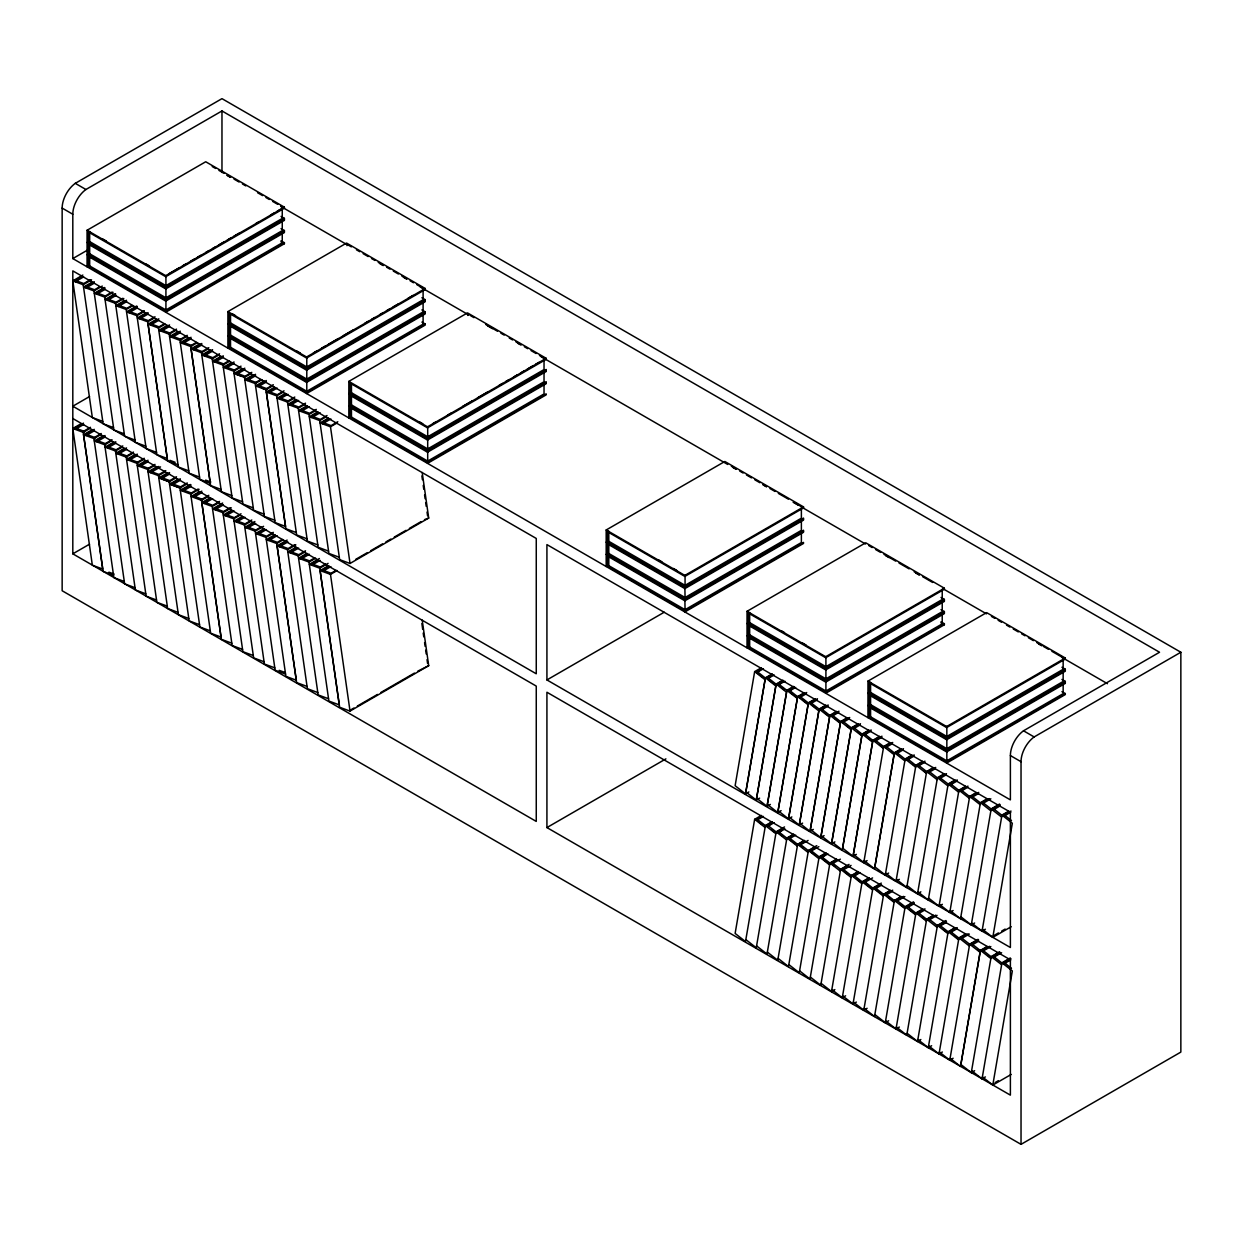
<?xml version="1.0" encoding="UTF-8"?>
<svg xmlns="http://www.w3.org/2000/svg" width="1243" height="1243" viewBox="0 0 1243 1243"><rect width="100%" height="100%" fill="white"/><g stroke="black" fill="none" stroke-linecap="round" stroke-linejoin="round"><path stroke-width="1.5" d="M761.353 667.724L754.656 671.593L735.126 785.716L745.505 793.873L748.845 791.931M762.021 668.516L756.785 672.556L763.42 668.734M745.505 793.873L765.035 679.735L754.656 671.593M772.121 673.939L765.424 677.808L745.878 791.931L756.257 800.088L759.613 798.146M772.773 674.731L767.553 678.771L774.187 674.933M756.257 800.088L775.803 685.95L765.424 677.808M782.857 680.216L776.16 684.07L756.614 798.208L767.009 806.35L770.349 804.423M761.353 815.424L754.656 819.292L735.126 933.431L745.505 941.572L765.424 825.507L772.121 821.639M767.009 806.35L786.539 692.227L776.16 684.07M794.277 687.224L789.056 691.248L795.691 687.426M772.773 822.431L767.553 826.471L774.187 822.648M793.624 686.416L786.928 690.285L767.382 804.423L777.761 812.565L797.307 698.442L778.491 683.914L783.525 681.009M804.361 692.693L797.664 696.562L778.118 810.685L788.497 818.842L791.853 816.915M784.535 826.937L776.16 831.785L756.257 947.788L745.878 939.63M806.707 692.522L799.995 696.391L799.793 697.525L806.427 693.703M782.624 836.135L778.289 832.748L783.525 828.708M788.497 818.842L808.043 704.703L797.664 696.562M815.128 698.908L808.432 702.777L788.885 816.9L799.265 825.057L802.605 823.115M793.624 834.131L786.928 837.984L767.009 954.065L756.614 945.907M799.265 825.057L818.811 710.918L808.432 702.777M828.211 705.014L821.483 708.883L821.297 710.017L827.931 706.179M802.683 847.493L799.793 845.224L799.995 844.106L805.029 841.2M825.865 705.185L819.168 709.038L799.622 823.177L810.001 831.334L829.547 717.195L810.747 702.606L817.459 698.737M836.617 711.4L829.936 715.253L810.389 829.392L820.768 837.533L824.109 835.607M816.791 845.644L808.432 850.476L788.497 966.541L778.118 958.4M820.768 837.533L840.315 723.41L829.936 715.253M847.369 717.662L840.672 721.53L821.126 835.669L831.505 843.811L834.861 841.884M825.865 852.884L819.168 856.753L799.265 972.756L788.885 964.615M849.699 717.491L842.987 721.375L842.801 722.494L849.435 718.672M828.506 863.372L821.297 857.717L826.533 853.677M831.505 843.811L851.051 729.688L840.672 721.53M860.467 723.706L853.755 727.575L853.553 728.709L860.187 724.887M868.873 730.154L862.176 734.023L842.63 848.146L853.009 856.303L856.365 854.361M869.121 730.496L862.409 734.38L862.207 735.499L857.888 732.111M853.009 856.303L872.555 742.164L862.176 734.023M879.624 736.369L872.928 740.222L853.397 854.361L863.776 862.518L867.117 860.576M821.126 983.368L831.505 991.51L851.424 875.445L858.121 871.576M881.971 736.198L875.258 740.067L875.056 741.201L881.691 737.363M858.789 872.384L853.553 876.408L860.187 872.586M863.776 862.518L883.68 746.499L890.376 742.63M831.893 989.583L842.272 997.725L862.176 881.722L868.873 877.853M892.707 742.459L885.995 746.344L885.808 747.463L892.427 743.64M901.128 748.845L894.432 752.714L874.886 866.853L885.28 874.994L888.621 873.068M901.361 749.249L894.649 753.134L894.447 754.252L891.573 751.999M842.63 995.845L853.009 1004.002L872.928 887.937L881.303 883.105M885.28 874.994L905.168 758.991L911.865 755.122M853.397 1002.06L863.776 1010.217L883.68 894.199L890.376 890.345M914.211 754.952L907.499 758.82L907.297 759.955L913.931 756.117M892.707 890.159L885.995 894.043L885.808 895.162L892.427 891.34M885.637 873.114L896.017 881.271L915.936 765.206L922.632 761.337M901.128 896.545L894.432 900.414L874.513 1016.479L864.134 1008.337M901.361 896.964L894.649 900.833L894.447 901.967L888.683 897.43M924.978 761.167L918.251 765.035L918.064 766.17L924.699 762.332M874.886 1014.552L885.28 1022.694L905.168 906.691L913.543 901.859M935.715 767.428L929.003 771.313L928.801 772.431L935.435 768.609M914.211 902.651L907.499 906.52L907.297 907.654L913.931 903.832M907.141 885.606L917.52 893.748L937.44 777.683L944.136 773.814M885.637 1020.829L896.017 1028.971L915.936 912.906L922.632 909.037M946.482 773.643L939.755 777.528L939.568 778.646L946.203 774.824M924.978 908.866L918.251 912.735L918.064 913.869L924.699 910.047M948.223 785.436L948.409 784.317M957.219 779.92L950.507 783.789L950.305 784.923L956.939 781.101M928.63 898.083L939.024 906.24L958.943 790.175L965.64 786.306M958.959 791.713L959.145 790.595L965.873 786.71M907.141 1033.306L917.52 1041.463L937.44 925.382L945.814 920.55M967.971 786.135L961.259 790.004L961.072 791.138L967.707 787.301M946.482 921.343L939.755 925.227L939.568 926.346L946.203 922.524M939.397 904.298L949.776 912.455L969.68 796.437L976.376 792.583M969.726 797.928L969.913 796.794L976.625 792.925M917.893 1039.521L928.272 1047.663L948.176 931.66L954.873 927.791M978.723 792.413L972.01 796.281L971.808 797.416L978.443 793.578M957.219 927.62L950.507 931.504L950.305 932.623L956.939 928.801M987.144 798.783L980.447 802.652L960.513 918.732L950.134 910.575M928.63 1045.798L939.024 1053.94L958.943 937.875L965.64 934.006M965.873 934.41L959.145 938.294L958.959 939.413L954.64 936.026M989.475 798.612L982.762 802.496L982.576 803.615L990.857 798.829M967.971 933.835L961.259 937.704L961.072 938.838L969.354 934.052M960.901 916.79L971.28 924.932L991.199 808.867L999.574 804.035M939.397 1051.998L949.776 1060.155L969.68 944.152L978.055 939.32M1000.242 804.827L993.53 808.711L993.328 809.83L999.962 806.008M978.723 940.112L972.01 943.981L971.808 945.115L978.443 941.277M971.653 923.005L982.048 931.147L1001.967 815.082L1008.663 811.213M987.144 946.498L980.447 950.351L960.901 1064.49L971.28 1072.647L974.621 1070.705M1010.994 811.042L1004.282 814.926L1004.095 816.045L1010.73 812.223M989.475 946.327L982.762 950.196L982.576 951.33L990.857 946.545M982.421 929.22L992.8 937.362L1012.346 823.239L1001.967 815.082M971.28 1072.647L991.199 956.566L999.574 951.734M998.129 953.117L991.417 956.986L991.215 958.12L988.34 955.851M1000.242 952.526L993.53 956.411L993.328 957.53L1001.625 952.744M971.653 1070.705L982.048 1078.846L1001.967 962.781L1010.326 957.949M1010.994 958.741L1004.282 962.626L1004.095 963.745L1010.73 959.922M982.421 1076.92L992.8 1085.061L1012.346 970.938L1001.967 962.781M75.264 183.343L221.969 98.648L1180.85 652.249L1180.85 1052.091L1021.031 1144.352L62.15 590.751L62.15 208.094A21.209 12.244 -60 0 1 75.264 183.343L85.922 189.495L221.969 110.953L1159.548 652.249L1023.502 730.791A21.209 12.244 -60 0 0 1010.388 755.558L1010.388 799.886L72.809 258.575L72.809 214.247A21.209 12.244 -60 0 1 85.922 189.495M87.057 266.81L87.057 230.266L205.716 161.761L284.398 207.177L284.398 208.202L165.739 276.707L88.517 232.115L88.517 242.276L165.739 286.853L284.398 218.348L284.398 220.368L165.739 288.889L88.517 244.296L88.517 254.458L165.739 299.035L284.398 230.53L284.398 232.55L165.739 301.07L88.517 256.478L88.517 266.623L165.739 311.216L284.398 242.711L284.398 243.721L165.739 312.226L165.739 311.216M88.517 242.276L89.682 241.593L89.682 231.447M72.809 258.575L87.896 249.874M88.517 254.458L89.682 253.774L89.682 243.628M88.517 266.623L89.682 265.955L89.682 257.503M102.734 421.393L92.339 417.555L72.809 280.871L82.846 275.06M83.607 276.909L75.326 281.695L75.124 280.343L81.836 276.474M90.49 279.659L83.778 283.544L75.124 280.343M72.809 280.871L83.188 284.709L91.562 279.877M91.935 282.239L83.561 287.071L93.94 290.909L102.314 286.076M94.375 283.124L86.078 287.91L85.891 286.558L94.282 281.71M99.58 286.853L94.546 289.759L85.891 286.558M104.365 287.49L94.328 293.286L104.707 297.124L113.082 292.291M105.127 289.339L96.845 294.125L96.643 292.773L105.049 287.925M112.01 292.089L105.298 295.974L96.643 292.773M115.133 293.705L105.08 299.501L115.475 303.339L123.834 298.506M115.894 295.554L107.597 300.324L107.411 298.988L115.801 294.14M122.777 298.304L116.065 302.173L107.411 298.988M169.25 273.553L179.225 267.789M182.55 265.878L185.875 263.951M190.863 261.077L194.188 259.166M197.497 257.239L200.822 255.328M205.81 252.438L209.135 250.527M212.46 248.6L215.785 246.689M219.11 244.762L224.097 241.888M227.422 239.977L230.732 238.05M234.057 236.139L239.044 233.249M255.67 223.662L258.979 221.736M270.617 215.023L273.942 213.112M277.267 211.186L280.592 209.275M87.057 230.266L165.739 275.697L284.398 207.177M124.191 300.806L115.832 305.638L126.211 309.476L132.908 305.607M126.631 301.676L118.349 306.462L118.147 305.11L126.537 300.262M88.222 240.754L165.925 285.61L282.254 218.457L282.254 208.311M131.836 305.405L126.802 308.311L118.147 305.11M284.398 219.358L165.739 287.863L87.057 242.447M136.637 306.042L126.584 311.853L136.963 315.675L143.66 311.822M137.398 307.891L129.101 312.677L128.915 311.325L137.305 306.477M88.222 252.935L165.925 297.792L282.254 230.639L282.254 220.493M144.281 310.641L137.569 314.526L128.915 311.325M284.398 231.54L165.739 300.045L87.057 254.629M145.695 313.143L137.336 317.975L147.715 321.813L154.412 317.944M148.041 312.614L139.651 317.447L148.305 320.647L155.018 316.779M139.838 318.798L148.135 314.013M88.222 265.116L165.925 309.973L282.254 242.82L282.254 232.674M178.013 464.727L167.634 460.889L148.088 324.19L156.463 319.358M158.886 320.228L150.605 325.013L150.419 323.662L158.809 318.814M164.107 323.957L159.057 326.862L150.419 323.662M148.088 324.19L158.467 328.028L165.164 324.159M167.199 325.48L158.824 330.312L169.219 334.149L175.916 330.296M169.638 326.365L161.341 331.151L161.155 329.799L169.545 324.951M161.155 329.799L169.809 333L176.522 329.115M177.967 331.695L169.592 336.527L179.971 340.364L186.668 336.496M180.313 331.166L171.907 336.014L180.561 339.199L187.273 335.33M172.109 337.366L180.39 332.58M227.904 348.118L227.904 311.589L346.564 243.069L425.246 288.5L425.246 289.51L306.586 358.031L229.365 313.438L229.365 323.584L306.586 368.177L425.246 299.672L425.246 301.692L306.586 370.196L229.365 325.619L229.365 335.765L306.586 380.358L425.246 311.838L425.246 313.873L306.586 382.378L229.365 337.801L229.365 347.947L306.586 392.539L425.246 324.019L425.246 325.044L306.586 393.549L306.586 392.539M346.844 245.601L348.024 244.933L351.381 246.875M188.703 337.832L180.328 342.664L190.707 346.502L197.404 342.633M191.049 337.288L182.659 342.136L191.313 345.336L196.347 342.431M89.558 396.533L72.809 406.212L536.261 673.784L536.261 538.452L72.809 270.881L72.809 553.834L536.261 821.421L536.261 686.089L72.809 418.518M182.845 343.488L191.142 338.702M229.365 323.584L230.53 322.916L230.53 314.448M221.021 489.4L210.642 485.578L191.096 348.879L199.47 344.047M201.894 344.917L193.613 349.703L193.411 348.351L201.817 343.503M229.365 335.765L230.53 335.097L230.53 326.629M193.411 348.351L202.065 351.551L208.777 347.667M191.096 348.879L201.475 352.717L208.171 348.848M72.809 428.493L83.188 432.331L102.734 569.03L92.339 565.192L72.809 428.493L81.168 423.661M83.607 424.547L75.326 429.332L75.124 427.98L83.514 423.133M210.207 350.169L201.832 355.001L212.211 358.839L218.908 354.97M212.553 349.64L204.163 354.488L212.802 357.673L219.529 353.804M204.349 355.84L212.646 351.054M75.124 427.98L83.778 431.166L90.49 427.297M83.188 432.331L89.884 428.462M229.365 347.947L230.53 347.279L230.53 337.117M113.486 575.245L103.107 571.407L83.561 434.708L91.935 429.876M94.282 429.348L85.891 434.18L94.546 437.381L101.258 433.512M220.959 356.384L212.6 361.216L222.979 365.054L229.675 361.185M223.305 355.855L214.915 360.688L223.569 363.888L228.603 360.983M86.078 435.532L94.375 430.746M215.117 362.039L223.398 357.254M83.561 434.708L93.94 438.546L100.636 434.677M102.703 436.091L94.328 440.923L104.707 444.761L111.404 440.892M105.127 436.961L96.845 441.747L96.643 440.395L105.049 435.547M231.711 362.521L223.336 367.353L233.715 371.175L240.412 367.322M234.057 361.977L225.667 366.825L234.306 370.026L241.018 366.141M227.516 367.213L234.135 363.391M96.643 440.395L105.298 443.596L112.01 439.727M113.455 442.306L105.08 447.138L115.475 450.976L122.171 447.107M115.801 441.762L107.411 446.61L116.065 449.811L122.777 445.926M242.463 368.72L234.104 373.553L244.483 377.39L251.179 373.537M244.809 368.192L236.419 373.04L245.073 376.241L251.785 372.356M107.597 447.962L115.894 443.176M244.902 369.606L236.621 374.392L241.81 376.303M124.191 448.428L115.832 453.26L126.211 457.098L132.908 453.229M126.537 447.9L118.147 452.747L126.802 455.932L133.514 452.064M253.215 374.858L244.84 379.69L255.219 383.528L261.916 379.659M255.561 374.314L247.155 379.162L255.809 382.362L260.844 379.457M118.349 454.099L126.631 449.313M247.357 380.513L255.638 375.728M134.959 454.643L126.584 459.475L136.963 463.313L143.66 459.444M137.398 455.513L129.101 460.298L128.915 458.962L137.305 454.115M263.967 381.073L255.607 385.905L265.986 389.743L272.683 385.874M313.422 352.95L316.747 351.023M321.735 348.149L325.06 346.238M328.385 344.311L338.36 338.562M343.332 335.688L353.307 329.923M364.945 323.211L368.27 321.284M371.595 319.373L374.904 317.447M379.892 314.572L383.217 312.661M386.542 310.734L389.867 308.823M393.192 306.897L398.18 304.022M408.139 298.258L413.127 295.383M266.313 380.529L257.923 385.377L266.577 388.577L273.289 384.693M227.904 311.589L306.586 357.005L425.246 288.5M259.771 385.781L266.406 381.943M128.915 458.962L137.569 462.147L144.281 458.279M229.069 322.077L306.788 366.934L423.102 299.781L423.102 289.635M145.695 460.78L137.336 465.612L147.715 469.45L154.412 465.581M148.041 460.236L139.651 465.084L148.305 468.285L155.018 464.4M296.269 532.563L285.89 528.726L266.344 392.027L274.719 387.194M425.246 300.682L306.586 369.187L227.904 323.77M275.371 387.63L268.659 391.514L277.313 394.715L284.026 390.83M139.838 466.436L148.135 461.65M270.508 391.902L277.142 388.08M266.344 392.027L276.723 395.864L283.42 391.996M229.069 334.258L306.788 379.115L423.102 311.962L423.102 303.494M156.463 466.98L148.088 471.812L158.467 475.649L165.164 471.796M158.809 466.451L150.419 471.299L159.057 474.5L165.785 470.615M285.47 393.409L277.096 398.242L287.49 402.079L294.171 398.211M425.246 312.863L306.586 381.368L227.904 335.936M286.139 393.845L279.426 397.729L288.081 400.914L294.793 397.045M150.605 472.651L160.549 466.902M279.613 399.065L287.91 394.295M229.069 346.424L306.788 391.296L423.102 324.143L423.102 313.997M167.199 473.117L158.824 477.949L169.219 481.787L175.916 477.918M169.545 472.589L161.155 477.421L169.809 480.621L176.522 476.753M296.207 399.547L287.848 404.379L298.227 408.217L304.923 404.348M290.365 405.202L290.163 403.851L296.875 399.982M163.004 477.825L169.638 473.987M292.012 404.239L298.646 400.417M305.529 403.167L298.817 407.051L290.163 403.851M177.967 479.332L169.592 484.164L179.971 488.002L186.668 484.133M180.313 478.788L171.907 483.636L180.561 486.836L187.273 482.968M306.974 405.762L298.6 410.594L308.979 414.416L315.675 410.563M348.832 417.943L348.832 381.399L467.492 312.894L546.174 358.31L546.174 359.336L427.514 427.841L350.293 383.264L350.293 393.409L427.514 437.987L546.174 369.482L546.174 371.517L427.514 440.022L350.293 395.429L350.293 405.591L427.514 450.168L546.174 381.663L546.174 383.683L427.514 452.203L350.293 407.611L350.293 417.772L427.514 462.349L546.174 393.845L546.174 394.854L427.514 463.359L427.514 462.349M301.117 411.417L300.93 410.066L307.642 406.181M180.39 480.202L172.109 484.988L180.763 488.188L180.561 486.836M302.779 410.454L309.414 406.632M467.772 315.427L468.953 314.743M316.297 409.382L309.585 413.266L300.93 410.066M190.381 484.49L180.328 490.286L190.707 494.124L199.082 489.291M191.049 484.925L182.659 489.773L191.313 492.974L198.025 489.089M317.711 411.884L309.352 416.716L319.731 420.554L326.427 416.685M72.809 553.834L89.558 544.17M350.293 393.409L351.458 392.726L351.458 384.273M311.853 417.539L311.667 416.187L318.379 412.319M182.845 491.125L191.142 486.339M313.516 416.591L320.15 412.754M327.033 415.519L320.321 419.388L311.667 416.187M199.47 491.669L191.096 496.501L201.475 500.339L208.171 496.47M201.817 491.14L193.411 495.988L202.065 499.173L208.777 495.304M328.478 418.099L320.104 422.931L330.483 426.769L337.179 422.9M350.293 405.591L351.458 404.907L427.701 448.925L544.03 381.772L544.03 371.626M322.621 423.754L322.434 422.402L329.146 418.534M195.26 496.377L201.894 492.554M350.293 407.611L351.458 406.943L354.768 408.854M324.283 422.806L330.902 418.969M337.801 421.734L331.073 425.603L322.434 422.402M231.757 643.175L221.378 639.337L201.832 502.638L210.207 497.806M204.349 503.462L204.163 502.11L210.875 498.241M350.293 417.772L351.458 417.089L427.701 461.106L544.03 393.953L544.03 383.807M206.012 502.498L212.646 498.676M219.529 501.426L212.802 505.311L204.163 502.11M201.832 502.638L212.211 506.476L218.908 502.607M222.637 503.042L212.6 508.853L222.979 512.691L231.353 507.859M223.398 504.891L215.117 509.677L214.915 508.325L221.627 504.456M230.281 507.641L223.569 511.526L214.915 508.325M231.711 510.143L223.336 514.975L233.715 518.813L240.412 514.944M225.853 515.798L225.667 514.462L232.379 510.578M227.516 514.851L234.135 511.013M241.018 513.779L234.306 517.647L225.667 514.462M242.463 516.358L234.104 521.19L244.483 525.028L251.179 521.159M236.621 522.013L236.419 520.662L243.131 516.793M238.268 521.066L244.902 517.228M251.785 519.994L245.073 523.862L236.419 520.662M254.877 521.516L244.84 527.327L255.219 531.149L263.594 526.317M247.357 528.151L247.155 526.799L253.883 522.915M249.02 527.187L255.638 523.365M432.688 423.723L436.013 421.812M447.651 415.084L450.976 413.173M462.598 406.461L472.573 400.697M477.561 397.822L487.536 392.058M499.158 385.346L502.483 383.434M505.808 381.508L509.133 379.597M514.12 376.722L517.445 374.796M520.755 372.884L524.08 370.958M527.405 369.047L532.392 366.157M535.717 364.246L539.042 362.319M348.832 381.399L427.514 426.831L546.174 358.31M260.844 527.094L255.809 530L247.155 526.799M263.967 528.695L255.607 533.527L265.986 537.364L272.683 533.496M258.109 534.366L257.923 533.014L264.635 529.13M259.771 533.402L266.406 529.58M349.998 391.887L427.701 436.759L544.03 369.591L544.03 359.445M546.174 370.492L427.514 439.012L348.832 393.58M273.289 532.33L266.577 536.215L257.923 533.014M274.719 534.832L266.344 539.664L276.723 543.502L283.42 539.633M275.371 535.267L268.659 539.136L277.313 542.336L282.347 539.431M268.861 540.487L277.142 535.702M546.174 382.673L427.514 451.178L348.832 405.762M307.021 686.416L296.642 682.578L277.096 545.879L287.149 540.084M287.91 541.917L279.613 546.702L279.426 545.351L286.139 541.482M294.793 544.667L288.081 548.551L279.426 545.351M277.096 545.879L287.49 549.717L295.85 544.885M296.207 547.169L287.848 552.001L298.227 555.839L304.923 551.97M298.646 548.054L290.365 552.84L290.163 551.488L296.875 547.604M305.529 550.804L298.817 554.673L290.163 551.488M306.974 553.384L298.6 558.216L308.979 562.054L315.675 558.185M309.414 554.254L301.117 559.039L300.93 557.703L307.642 553.819M314.619 557.983L309.585 560.888L300.93 557.703M319.389 558.542L309.352 564.353L319.731 568.191L328.09 563.359M320.15 560.391L311.853 565.177L311.667 563.825L318.379 559.956M325.355 564.12L320.321 567.026L311.667 563.825M422.2 620.102L428.711 665.673L350.029 711.089L339.65 707.251L320.104 570.553L328.478 565.72M329.146 566.155L322.434 570.04L331.073 573.241L336.123 570.335M322.621 571.392L330.902 566.606M355.653 559.397L367.415 552.607M370.771 550.665L382.518 543.89M385.874 541.948L390.908 539.042M394.264 537.1L406.026 530.326M409.382 528.384L421.128 521.594M424.484 519.652L428.711 518.036L422.2 472.48M320.104 570.553L330.483 574.39L337.179 570.537M319.731 420.554L339.65 559.63L350.029 563.467L428.711 518.036M606.18 566.528L606.18 529.984L724.84 461.479L803.522 506.895L803.522 507.905L684.862 576.426L607.641 531.833L607.641 541.995L684.862 586.572L685.064 597.51L801.378 530.357L801.378 520.211M607.641 531.833L608.806 531.165L608.806 541.311L685.064 585.329L801.378 518.176L801.378 508.03M607.641 541.995L608.806 541.311M684.862 586.572L803.522 518.067L803.522 520.087L684.862 588.607L607.641 544.014L607.641 554.16L608.806 553.492L608.806 543.346M350.619 709.939L353.975 707.997M357.331 706.055L377.484 694.433M380.84 692.491L414.416 673.1M417.772 671.158L428.711 665.673M607.641 554.16L684.862 598.753L803.522 530.248L803.522 532.268L684.862 600.789L607.641 556.196L607.641 566.342L608.806 565.674L608.806 555.528M803.522 506.895L684.862 575.4L606.18 529.984M803.522 519.077L684.862 587.582L606.18 542.166M704.999 588.032L714.974 582.268M718.299 580.357L721.624 578.43M726.611 575.556L729.921 573.644M733.246 571.718L736.571 569.807M741.558 566.932L744.883 565.006M748.208 563.095L751.533 561.168M754.858 559.257L759.846 556.367M769.805 550.618L779.781 544.854M791.403 538.141L794.728 536.23M803.522 531.258L684.862 599.763L606.18 554.347M546.92 679.937L1010.388 947.508L1010.388 812.192L546.92 544.605L546.92 679.937L664.244 612.209M607.361 564.835L685.064 609.691L801.378 542.538L801.378 532.392M684.862 610.934L803.522 542.414L803.522 543.44L684.862 611.944L684.862 610.934L607.641 566.342M747.027 647.836L747.027 611.307L865.703 542.787L944.369 588.219L944.369 589.229L825.709 657.733L748.488 613.156L748.488 623.302L825.709 667.895L944.369 599.375L944.369 601.41L825.709 669.915L748.488 625.338L748.488 635.484L825.709 680.076L944.369 611.556L944.369 613.591L825.709 682.096L748.488 637.519L748.488 647.665L825.709 692.242L944.369 623.737L944.369 624.763L825.709 693.268L825.709 692.242M748.488 613.156L749.669 612.488L749.669 622.634L748.488 623.302M748.488 625.338L749.669 624.654L749.669 634.816L748.488 635.484M748.488 637.519L749.669 636.836L749.669 646.997L748.488 647.665M772.354 674.343L765.641 678.212L756.987 671.422M783.106 680.558L776.393 684.427L767.739 677.637M747.027 611.307L825.709 656.724L944.369 588.219M778.289 685.033L784.923 681.211M546.92 827.574L1010.388 1095.145L1010.388 959.814L546.92 692.242L546.92 827.574L665.906 758.867M748.208 621.795L825.911 666.652L942.225 599.499L942.225 589.353M787.13 690.704L793.857 686.835M944.369 600.4L825.709 668.905L747.027 623.489M748.208 633.977L825.911 678.833L942.225 611.68L942.225 601.534M804.609 693.035L797.897 696.919L789.243 690.129M827.574 679.905L830.899 677.979M834.224 676.068L837.549 674.141M849.171 667.429L854.159 664.554M857.484 662.628L860.809 660.717M864.134 658.79L874.093 653.041M879.081 650.167L889.056 644.402M900.693 637.69L904.018 635.779M907.328 633.852L910.653 631.941M915.64 629.051L918.965 627.14M922.29 625.213L925.615 623.302M928.941 621.376L933.928 618.501M944.369 612.581L825.709 681.086L747.027 635.655M748.208 646.142L825.911 691.015L942.225 623.862L942.225 613.7M815.346 699.312L808.634 703.196L799.995 696.391M810.56 703.74L817.179 699.902M867.956 717.662L867.956 681.117L986.616 612.613L1065.298 658.029L1065.298 659.054L946.638 727.559L869.416 682.966L869.416 693.128L946.638 737.705L1065.298 669.2L1065.298 671.22L946.638 739.74L869.416 695.148L869.416 705.309L946.638 749.886L1065.298 681.382L1065.298 683.401L946.638 751.922L869.416 707.329L869.416 717.475L946.638 762.068L1065.298 693.563L1065.298 694.573L946.638 763.078L946.638 762.068M819.401 709.396L826.113 705.527M869.416 682.966L870.582 682.298L870.582 692.444L869.416 693.128M836.85 711.804L830.138 715.673L821.483 708.883M838.963 711.214L832.251 715.098L840.905 721.888L847.617 718.019M832.064 716.217L838.683 712.394M869.416 695.148L870.582 694.48L870.582 704.626L869.416 705.309M869.416 707.329L870.582 706.661L870.582 716.807L869.416 717.475M858.121 723.877L851.424 727.745L831.893 841.868L842.272 850.026L861.819 735.887L842.987 721.375M851.641 728.165L858.354 724.281M871.203 729.983L864.491 733.852L873.145 740.642L879.858 736.773M864.305 734.986L870.923 731.148M762.021 816.216L756.987 819.137L775.803 833.649M756.785 820.256L763.42 816.433M883.897 746.857L890.625 742.988M777.761 812.565L781.117 810.638M765.641 825.927L770.676 823.021M903.475 748.674L896.762 752.559L905.401 759.349M896.56 753.678L903.195 749.855M867.956 681.117L946.638 726.549L1065.298 658.029M783.106 828.258L776.393 832.126L767.739 825.336M778.289 832.748L784.923 828.91M907.079 758.37L912.129 755.464M869.137 691.605L946.84 736.462L1063.153 669.309L1063.153 659.163M1065.298 670.21L946.638 738.715L867.956 693.299M793.857 834.535L787.13 838.404L778.491 831.614M794.277 834.923L789.243 837.829L808.043 852.418M790.703 838L795.691 835.125M917.831 764.647L922.865 761.741M869.137 703.787L946.84 748.643L1063.153 681.49L1063.153 671.344M950.165 748.752L946.84 750.679L946.84 760.825L869.137 715.968M961.787 742.04L965.112 740.129M968.437 738.202L971.762 736.291M983.399 729.579L986.724 727.652M998.347 720.94L1008.322 715.176M1013.309 712.301L1023.269 706.552M1034.906 699.825L1038.231 697.913M1041.556 695.987L1044.881 694.076M1049.869 691.201L1053.178 689.275M1056.503 687.363L1059.828 685.437M1065.298 682.391L946.638 750.896L867.956 705.48M810.001 831.334L813.357 829.392M804.361 840.392L797.664 844.261L777.761 960.264L767.382 952.122M797.897 844.619L802.931 841.713M933.369 767.615L926.672 771.468L906.769 887.486L896.389 879.329M799.793 845.224L808.09 840.439M933.617 767.956L926.905 771.825L926.719 772.96L923.829 770.691M946.84 760.825L1063.153 693.672L1063.153 683.526M815.346 847.011L808.634 850.896L799.995 844.106M815.781 847.4L810.747 850.321L819.401 857.111L826.113 853.226M818.842 846.654L810.56 851.439L814.88 854.842M939.335 777.139L944.369 774.234M954.873 780.091L948.176 783.96L928.272 899.963L917.893 891.821M821.297 857.717L827.931 853.879M950.087 783.339L955.121 780.433M1021.031 1144.352L1021.031 761.71A21.209 12.244 -60 0 1 1034.145 736.944L1180.85 652.249M836.617 859.099L829.936 862.953L810.001 979.033L799.622 970.876M830.138 863.372L835.172 860.467M837.285 859.892L832.251 862.797L851.051 877.387M840.346 859.146L832.064 863.932L834.939 866.185M849.047 864.398L840.672 869.23L820.768 985.248L810.389 977.091M840.905 869.587L847.617 865.718M848.021 866.169L842.987 869.075L851.641 875.864L858.354 871.98M842.801 870.193L851.082 865.408M982.327 802.108L987.362 799.202M862.409 882.079L869.121 878.195M869.525 878.646L864.491 881.551L873.145 888.341L879.858 884.472M864.305 882.685L872.586 877.9M991.417 809.286L998.129 805.402M880.293 884.861L875.258 887.766L883.897 894.556L890.625 890.687M875.056 888.9L881.691 885.063M1003.847 814.522L1008.896 811.617M896.017 881.271L899.357 879.329M903.475 896.374L896.762 900.258L915.563 914.832M896.56 901.377L904.857 896.591M917.52 893.748L920.861 891.821M905.401 907.048L912.129 903.164M922.865 909.441L916.153 913.325L907.499 906.52M939.024 906.24L942.365 904.314M933.369 915.314L926.672 919.167L906.769 1035.186L896.389 1027.029M933.617 915.656L926.905 919.525L926.719 920.659L922.384 917.256M935.715 915.143L929.003 919.012L937.657 925.802L944.369 921.933M928.801 920.146L937.098 915.361M949.776 912.455L953.132 910.513M831.505 991.51L834.861 989.583M955.121 928.148L948.409 932.017L939.755 925.227M842.272 997.725L845.613 995.798M971.28 924.932L974.621 923.005M853.009 1004.002L856.365 1002.076M982.048 931.147L985.388 929.22M969.913 944.509L976.625 940.625M863.776 1010.217L867.117 1008.275M993.39 935.839L998.424 932.934M1001.78 930.991L1005.152 929.065M992.8 937.362L1011.212 926.734M982.327 949.807L987.362 946.902M885.28 1022.694L888.621 1020.767M1003.847 962.237L1008.896 959.332M896.017 1028.971L899.357 1027.044M917.52 1041.463L920.861 1039.521M928.272 1047.663L931.629 1045.736M939.024 1053.94L942.365 1052.013M949.776 1060.155L953.132 1058.228M982.048 1078.846L985.388 1076.92M995.068 1082.575L998.424 1080.633M992.8 1085.061L1011.212 1074.434M261.574 388.002L266.763 389.929L266.577 388.577M113.486 427.608L103.107 423.77L83.188 284.709M124.253 433.823L113.874 429.985L93.94 290.909M135.005 440.038L124.626 436.2L104.707 297.124M145.757 446.159L135.363 442.337L115.475 303.339M156.509 452.374L146.13 448.537L126.211 309.476M169.949 460.361L175.139 462.287M188.75 470.848L178.37 467.011L158.467 328.028M199.517 477.063L189.138 473.226L169.219 334.149M205.654 480.109L210.844 482.035M231.757 495.537L221.378 491.7L201.475 352.717M242.525 501.752L232.146 497.915L212.211 358.839M253.261 507.874L242.882 504.036L222.979 365.054M264.029 514.089L253.634 510.251L233.715 371.175M274.765 520.227L264.386 516.389L244.483 377.39M161.341 478.773L169.996 481.973L169.809 480.621M307.021 538.778L296.642 534.941L276.723 395.864M317.773 544.9L307.378 541.078L287.49 402.079M328.525 551.115L318.146 547.277L298.227 408.217M339.261 557.252L328.882 553.415L308.979 414.416M108.887 572.168L114.076 574.08M124.253 581.46L113.874 577.622L93.94 438.546M135.005 587.675L124.626 583.837L104.707 444.761M145.757 593.797L135.363 589.959L115.475 450.976M156.509 600.012L146.13 596.174L126.211 457.098M167.246 606.133L156.867 602.311L136.963 463.313M178.013 612.348L167.634 608.511L147.715 469.45M188.75 618.486L178.37 614.648L158.467 475.649M199.517 624.701L189.138 620.863L169.219 481.787M210.253 630.822L199.874 626.985L179.971 488.002M242.525 649.374L232.146 645.537L212.211 506.476M253.261 655.512L242.882 651.674L222.979 512.691M264.029 661.727L253.634 657.889L233.715 518.813M274.765 667.848L264.386 664.011L244.483 525.028M279.193 670.35L284.383 672.261M285.517 674.063L275.138 670.226L255.219 531.149M317.773 692.537L307.378 688.7L287.49 549.717M328.525 698.752L318.146 694.915L298.227 555.839M212.211 166.515L215.567 168.458M218.923 170.4L223.958 173.305M227.314 175.247L230.67 177.174M234.026 179.116L239.076 182.022M242.432 183.964L245.788 185.906M257.534 192.696L262.568 195.602M265.924 197.528L269.28 199.47M272.637 201.413L277.686 204.318M281.042 206.26L284.398 208.202M356.415 249.781L359.771 251.723M363.127 253.65L368.161 256.555M371.517 258.497L374.889 260.44M378.245 262.382L383.279 265.287M386.635 267.229L389.991 269.156M393.347 271.098L398.381 274.004M401.738 275.946L406.772 278.852M410.128 280.794L413.499 282.736M416.856 284.663L425.246 289.51M470.631 315.722L473.987 317.649M485.733 324.439L497.48 331.228M500.851 333.155L504.207 335.097M509.242 338.003L512.598 339.945M515.954 341.887L519.31 343.829M524.344 346.735L527.7 348.677M531.056 350.604L536.09 353.509M539.462 355.451L546.174 359.336M731.335 466.234L736.369 469.139M739.74 471.081L743.096 473.024M746.453 474.966L751.487 477.871M754.843 479.814L759.877 482.719M763.233 484.646L766.589 486.588M769.945 488.53L774.979 491.436M778.336 493.378L788.419 499.189M793.454 502.094L803.522 507.905M868.826 545.615L872.182 547.557M875.554 549.499L880.588 552.405M883.944 554.347L895.69 561.121M899.046 563.063L909.115 568.874M914.164 571.78L919.198 574.701M922.555 576.628L932.623 582.454M991.432 616.404L994.788 618.346M998.145 620.273L1001.516 622.215M1006.55 625.12L1009.906 627.062M1013.263 629.005L1018.297 631.91M1021.653 633.852L1025.009 635.794M1028.365 637.721L1033.399 640.627M1036.755 642.569L1040.111 644.511M1043.483 646.453L1048.517 649.359M1051.873 651.301L1063.62 658.075M227.003 175.372L230.359 177.314M280.778 206.416L346.3 244.249M379.907 263.656L383.264 265.582M403.431 277.236L406.787 279.162M420.227 286.931L468.953 315.069M487.442 325.728L492.477 328.649M517.694 343.192L521.05 345.134M541.218 356.772L727.714 464.462M732.764 467.368L736.12 469.31M763 484.832L766.372 486.774M793.252 502.281L798.286 505.202M801.642 507.144L865.501 543.999M885.669 555.637L889.025 557.579M915.905 573.101L919.261 575.043M942.784 588.623L986.476 613.84M1038.558 643.921L1041.929 645.863M1062.081 657.5L1107.451 683.697M281.042 216.406L284.398 218.348M421.89 297.73L425.246 299.672M941.013 597.448L944.369 599.375M1061.942 667.258L1065.298 669.2M281.042 228.588L284.398 230.53M421.89 309.911L425.246 311.838M941.013 609.629L944.369 611.556M1061.942 679.439L1065.298 681.382M281.042 240.769L284.398 242.711M421.89 322.092L425.246 324.019M941.013 621.795L944.369 623.737M1061.942 691.621L1065.298 693.563M281.042 241.779L284.398 243.721M941.029 622.821L944.369 624.763M1023.502 730.791L1034.145 736.944M62.15 208.094L72.809 214.247M1010.388 755.558L1021.031 761.71M102.936 239.107L106.261 241.018M146.037 263.982L149.362 265.893M232.192 313.718L235.502 315.629M296.844 351.039L300.153 352.965M419.419 421.812L422.729 423.739M658.541 559.878L661.851 561.789M673.457 568.486L676.767 570.397M781.163 630.667L784.473 632.578M802.698 643.113L806.023 645.024M101.289 250.325L104.598 252.236M122.839 262.77L126.149 264.681M245.446 333.559L248.771 335.47M252.08 337.381L255.39 339.292M266.996 346.005L270.321 347.916M374.671 408.155L377.981 410.066M396.206 420.6L399.531 422.511M628.709 554.829L632.019 556.74M671.795 579.704L675.12 581.615M757.95 629.44L761.26 631.366M822.602 666.776L825.911 668.687L825.911 678.833M607.361 552.653L685.064 597.51M136.093 282.596L139.418 284.507M142.727 286.434L146.037 288.345M157.643 295.042L160.953 296.953M265.349 357.223L268.659 359.134M286.884 369.668L290.209 371.579M627.047 566.047L630.356 567.958M648.597 578.492L651.907 580.403M771.204 649.281L774.529 651.192M792.754 661.727L796.079 663.638M921.98 736.322L925.289 738.233M1004.282 814.926L1011.491 820.582M993.53 808.711L1002.169 815.501M982.762 802.496L1001.578 817.024M980.447 802.652L990.826 810.809M972.01 796.281L980.649 803.071M969.68 796.437L980.059 804.594M961.259 790.004L969.913 796.794M958.943 790.175L969.322 798.317M950.507 783.789L959.145 790.595M939.755 777.528L958.555 792.102M937.44 777.683L947.819 785.84M929.003 771.313L937.657 778.102M918.251 765.035L937.051 779.625M915.936 765.206L926.315 773.348M907.499 758.82L916.153 765.61L915.951 766.745L913.077 764.476M905.168 758.991L915.563 767.133M894.432 752.714L904.811 760.871M885.995 746.344L894.649 753.134M875.258 740.067L894.059 754.656L874.513 868.779L864.134 860.638M879.391 744.588L882.266 746.857M872.928 740.222L883.307 748.379M868.624 738.373L871.514 740.642M853.755 727.575L862.409 734.38M847.12 725.896L850.01 728.149M834.939 718.485L839.274 721.888M824.187 712.27L828.506 715.673M813.435 706.008L816.325 708.261M802.683 699.793L807.002 703.181M790.501 692.382L796.266 696.919M779.734 686.167L784.053 689.57M768.997 679.905L774.762 684.427M758.23 673.69L762.565 677.078M1004.282 962.626L1011.491 968.281M993.53 956.411L1002.169 963.201M991.199 956.566L1001.578 964.723M982.762 950.196L991.417 956.986M980.447 950.351L990.826 958.508M972.01 943.981L980.649 950.771L980.463 951.905L977.573 949.636M961.259 937.704L980.059 952.293L960.513 1066.432L950.134 1058.275M958.943 937.875L969.322 946.016M950.507 931.504L959.145 938.294M948.176 931.66L958.555 939.817M943.888 929.748L946.778 932.017M937.44 925.382L947.819 933.54M918.251 912.735L937.051 927.325M915.936 912.906L926.315 921.047M910.187 909.923L914.506 913.31M899.45 903.645L903.77 907.048M894.432 900.414L904.811 908.571M885.995 894.043L894.649 900.833M883.68 894.199L894.059 902.356M876.501 890.035L880.821 893.422M872.928 887.937L883.307 896.079M865.75 883.82L871.514 888.341M853.755 875.29L872.555 889.864M856.443 878.677L860.762 882.064M851.424 875.445L861.819 883.602M844.246 871.327L848.565 874.73M821.483 856.582L840.315 871.11M819.168 856.753L829.547 864.895M808.432 850.476L818.811 858.618M790.501 840.082L794.821 843.484M786.928 837.984L797.307 846.141M776.16 831.785L786.539 839.926M771.872 829.858L774.762 832.126M758.23 821.39L762.565 824.777M754.656 819.292L765.035 827.434M421.874 475.945L422.418 479.751M423.226 485.438L423.77 489.245M424.578 494.932L425.122 498.738M425.665 502.529L426.209 506.321M427.033 512.023L427.576 515.814M421.874 623.582L422.682 629.284M423.226 633.075L423.77 636.867M424.578 642.569L425.122 646.36M425.665 650.167L426.209 653.958M427.033 659.66L427.576 663.451M330.483 426.769L350.029 563.467M330.483 574.39L350.029 711.089M319.731 568.191L339.261 704.874L328.882 701.052L308.979 562.054M265.986 389.743L285.517 526.442L275.138 522.604L255.219 383.528M255.809 382.362L256.011 383.714M276.723 543.502L296.269 680.201L285.89 676.363L265.986 537.364M234.306 370.026L234.507 371.377M223.569 363.888L223.756 365.24M212.802 357.673L213.004 359.025M202.065 351.551L202.267 352.903M191.313 345.336L191.5 346.688M190.707 346.502L210.253 483.201L199.874 479.363L179.971 340.364M180.561 339.199L180.763 340.551M202.065 499.173L202.267 500.525M201.475 500.339L221.021 637.038L210.642 633.2L190.707 494.124M169.809 333L169.996 334.351M147.715 321.813L167.246 458.512L156.867 454.674L136.963 315.675M159.057 474.5L159.259 475.851M148.305 468.285L148.492 469.636M137.569 462.147L137.755 463.499M126.802 455.932L126.988 457.284M116.065 449.811L116.252 451.162M105.298 443.596L105.5 444.947M94.546 437.381L94.732 438.732M83.778 431.166L83.965 432.517M946.84 726.316L946.84 736.462M946.84 738.497L946.84 748.643M946.638 726.549L946.638 727.559M946.638 737.705L946.638 739.74M946.638 749.886L946.638 751.922M825.911 656.506L825.911 666.652M825.911 680.869L825.911 691.015M825.709 656.724L825.709 657.733M825.709 667.895L825.709 669.915M825.709 680.076L825.709 682.096M685.064 575.183L685.064 585.329M684.862 598.753L685.064 609.691M427.701 426.598L427.701 436.759M427.701 438.779L427.701 448.925M427.701 450.96L427.701 461.106M427.514 426.831L427.514 427.841M427.514 437.987L427.514 440.022M427.514 450.168L427.514 452.203M351.458 396.455L351.458 404.907M351.458 406.943L351.458 417.089M306.788 356.788L306.788 366.934M306.788 368.969L306.788 379.115M306.788 381.15L306.788 391.296M306.586 357.005L306.586 358.031M306.586 368.177L306.586 370.196M306.586 380.358L306.586 382.378M221.969 110.953L221.969 172.466M165.925 275.464L165.925 285.61M165.925 287.646L165.925 297.792M165.925 299.827L165.925 309.973M165.739 275.697L165.739 276.707M165.739 286.853L165.739 288.889M165.739 299.035L165.739 301.07"/></g></svg>
